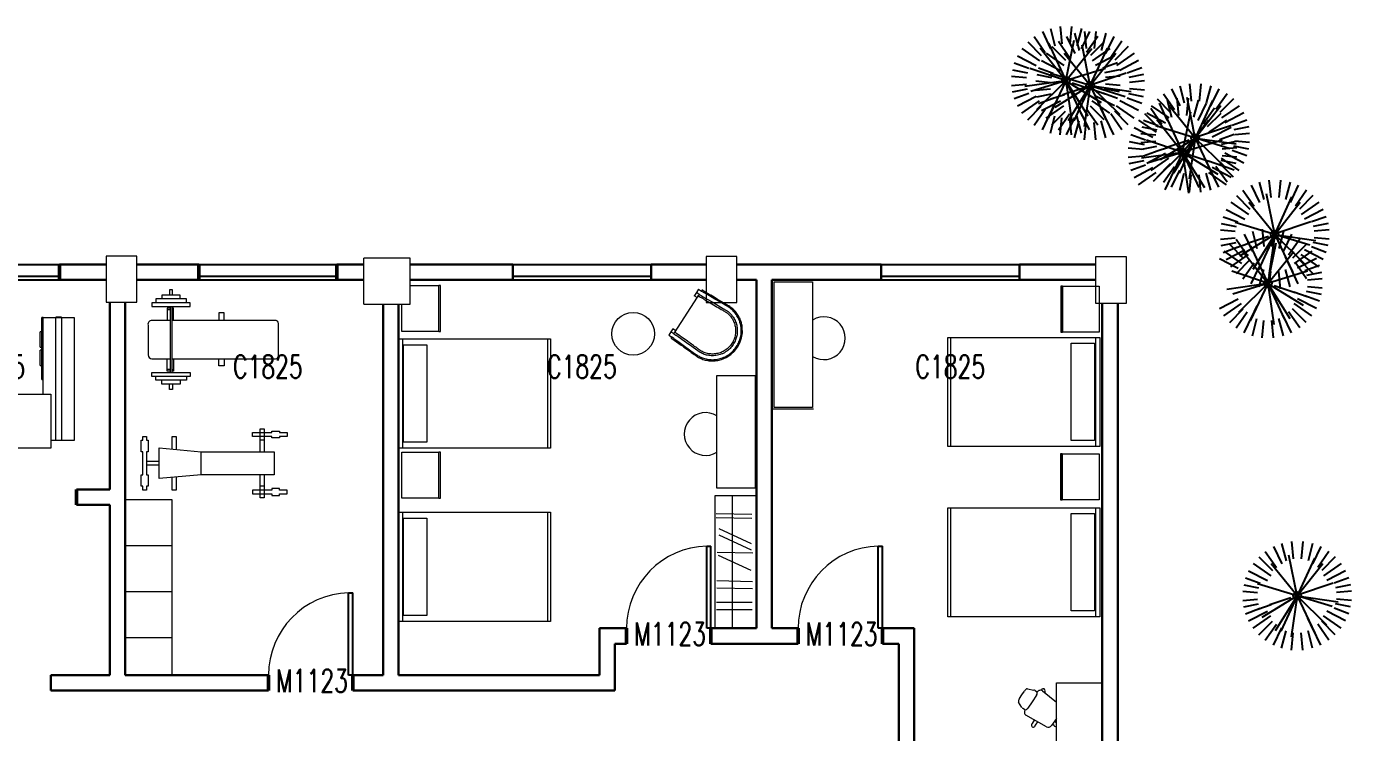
# Model space of a CAD drawing. Header units: inches. Extents: x 675 to 51927, y 19035 to 68555.
# Drawn here: x 34664 to 51927, y 59353 to 68555 of the extents above; entities that cross this region are included whole.
import ezdxf

# ---------------------------------------------------------------- set-up
doc = ezdxf.new("R2010")
doc.units = ezdxf.units.IN
doc.header["$LTSCALE"] = 0.5
doc.header["$MEASUREMENT"] = 0
for name, color, linetype in [('00 plants', 87, 'Continuous'), ('DOOR Single', 242, 'Continuous'), ('Window Exterior', 2, 'Continuous'), ('WINDOW_TEXT', 7, 'Continuous')]:
    doc.layers.add(name, color=color, linetype=linetype)
for name, color, linetype, lineweight in [('00I-FURN', 30, 'Continuous', 9), ('Column', 192, 'Continuous', 13), ('Wall', 113, 'Continuous', 50)]:
    doc.layers.add(name, color=color, linetype=linetype, lineweight=lineweight)
doc.styles.add('_TCH_WINDOW', font='SIMPLEX', dxfattribs={"height": 3.5, "bigfont": 'GBCBIG'})

# ---------------------------------------------------------------- blocks, each defined once
blk = doc.blocks.new('gym_dwg_sport-4-807843-Level 1')
at = {"lineweight": 9}
for p, q in [((-425, 1669), (-425, 1832)), ((-375, 1669), (-375, 1832)), ((-550, 1119), (-250, 1119)), ((-700, 300), (-700, 350)), ((-100, 300), (-100, 350))]:
    blk.add_line(p, q, dxfattribs=at)
at = {"lineweight": 9, "flags": 128}
for points in [[(-100, 1832), (-100, 1812), (-250, 1812), (-250, 1832), (-550, 1832), (-550, 1812), (-700, 1812), (-700, 1832), (-750, 1832), (-750, 1882), (-700, 1882), (-700, 1902), (-550, 1902), (-550, 1882), (-250, 1882), (-250, 1902), (-100, 1902), (-100, 1882), (-50, 1882), (-50, 1832)], [(-200, 1669), (-250, 1119), (-250, 169), (-550, 169), (-550, 1119), (-600, 1669)], [(-800, 200), (-820, 200), (-820, 100), (-800, 100), (-800, 0), (-750, 0), (-750, 100), (-730, 100), (-730, 200), (-750, 200), (-750, 450), (-800, 450)], [(0, 200), (20, 200), (20, 100), (0, 100), (0, 0), (-50, 0), (-50, 100), (-70, 100), (-70, 200), (-50, 200), (-50, 450), (0, 450)]]:
    blk.add_lwpolyline(points, close=True, dxfattribs=at)
for points in [[(-578, 1448), (-750, 1448), (-750, 1498), (-583, 1498)], [(-217, 1498), (-50, 1498), (-50, 1448), (-222, 1448)], [(-550, 300), (-850, 300), (-850, 350), (-550, 350)], [(-250, 350), (50, 350), (50, 300), (-250, 300)]]:
    blk.add_lwpolyline(points, dxfattribs=at)
blk = doc.blocks.new('$DorLib2D$00000001')
for p, q in [((0.45, 0.975), (0.5, 0.975)), ((0.45, 0), (0.45, 0.975)), ((0.5, 0), (0.5, 0.975)), ((0.5, 0), (0.45, 0))]:
    blk.add_line(p, q)
at = {"lineweight": 13}
blk.add_arc((0.475, 0), 0.975, 91.4693, 180, dxfattribs=at)
blk = doc.blocks.new('$WINLIB2D$00000004')
at = {"color": 0}
for points in [[(-0.5, 0.5), (-0.5, -0.5)], [(-0.5, 0.5), (0.5, 0.5)], [(0.5, -0.5), (0.5, 0.5)], [(-0.5, 0.2406), (0.5, 0.2406)], [(-0.5, -0.5), (0.5, -0.5)]]:
    blk.add_lwpolyline(points, dxfattribs=at)

msp = doc.modelspace()

# ---------------------------------------------------------------- linework, layer by layer
at = {"layer": '00 plants'}
for p, q in [((48132, 68555), (48155, 68330)), ((48281, 68555), (48258, 68330)), ((47792, 68426), (47938, 68217)), ((47900, 68489), (48007, 68265)), ((48004, 68530), (48064, 68305)), ((48207, 67848), (48312, 68376)), ((48215, 68425), (48323, 68201)), ((48320, 68466), (48380, 68241)), ((48409, 68530), (48349, 68305)), ((48514, 68489), (48406, 68265)), ((48447, 68491), (48471, 68266)), ((48621, 68426), (48475, 68217)), ((48597, 68491), (48574, 68266)), ((48725, 68466), (48664, 68241)), ((48829, 68425), (48722, 68201)), ((47634, 68270), (47863, 68109)), ((47710, 68357), (47885, 68179)), ((48207, 67848), (47873, 68271)), ((47950, 68206), (48179, 68045)), ((47981, 68337), (48418, 67388)), ((48025, 68293), (48200, 68115)), ((48108, 68362), (48254, 68153)), ((48522, 67784), (48183, 68202)), ((48207, 67848), (48546, 68266)), ((48522, 67784), (48417, 68312)), ((48522, 67784), (48747, 68273)), ((48522, 67784), (48855, 68207)), ((48703, 68357), (48529, 68179)), ((48779, 68270), (48550, 68109)), ((48937, 68362), (48791, 68153)), ((49019, 68293), (48844, 68115)), ((49095, 68206), (48866, 68045)), ((47534, 68080), (47725, 68011)), ((47575, 68174), (47819, 68046)), ((47890, 68110), (48134, 67982)), ((48838, 68174), (48594, 68046)), ((48879, 68080), (48688, 68011)), ((49154, 68110), (48910, 67982)), ((47498, 67909), (47691, 67891)), ((47510, 67992), (47704, 67952)), ((48207, 67848), (47673, 67771)), ((47736, 68011), (48214, 67851)), ((48722, 68006), (47750, 67707)), ((48207, 67848), (47822, 67470)), ((47826, 67928), (48020, 67889)), ((47850, 68016), (48041, 67947)), ((48207, 67848), (47976, 67361)), ((48522, 67784), (48007, 67942)), ((48207, 67848), (48283, 67314)), ((48207, 67848), (48491, 67390)), ((48207, 67848), (48665, 67564)), ((48993, 67947), (48515, 67787)), ((48903, 67992), (48709, 67952)), ((48915, 67909), (48722, 67891)), ((49194, 68016), (49003, 67947)), ((49219, 67928), (49025, 67889)), ((47498, 67787), (47691, 67805)), ((47510, 67703), (47704, 67743)), ((47534, 67615), (47725, 67685)), ((47814, 67845), (48007, 67827)), ((47814, 67723), (48007, 67741)), ((47826, 67639), (48020, 67679)), ((48522, 67784), (48064, 67500)), ((48443, 67757), (48167, 67665)), ((48522, 67784), (48238, 67326)), ((48286, 67821), (48562, 67729)), ((48522, 67784), (48311, 67324)), ((48522, 67784), (48445, 67250)), ((48522, 67784), (49056, 67707)), ((48522, 67784), (48979, 67643)), ((48522, 67784), (48907, 67406)), ((48522, 67784), (48753, 67297)), ((48717, 67675), (48543, 67734)), ((48879, 67615), (48688, 67685)), ((48903, 67703), (48709, 67743)), ((48915, 67787), (48722, 67805)), ((49219, 67639), (49025, 67679)), ((49231, 67845), (49037, 67827)), ((49231, 67723), (49037, 67741)), ((49477, 67679), (49623, 67471)), ((49584, 67743), (49692, 67519)), ((49689, 67783), (49749, 67559)), ((49816, 67809), (49840, 67583)), ((49966, 67809), (49943, 67583)), ((50094, 67783), (50033, 67559)), ((50198, 67743), (50091, 67519)), ((50306, 67679), (50160, 67471)), ((47575, 67521), (47819, 67649)), ((47634, 67426), (47863, 67586)), ((47710, 67339), (47885, 67516)), ((47850, 67551), (48041, 67621)), ((47890, 67458), (48134, 67585)), ((47950, 67362), (48179, 67522)), ((47992, 67399), (48067, 67556)), ((48012, 67611), (48186, 67670)), ((48703, 67339), (48529, 67516)), ((48779, 67426), (48550, 67586)), ((48838, 67521), (48594, 67649)), ((49095, 67362), (48866, 67522)), ((49154, 67458), (48910, 67585)), ((49194, 67551), (49003, 67621)), ((49319, 67523), (49548, 67363)), ((49394, 67610), (49569, 67433)), ((49420, 67556), (49527, 67331)), ((49524, 67596), (49584, 67372)), ((49891, 67101), (49552, 67520)), ((49652, 67621), (49675, 67396)), ((50116, 67591), (49680, 66642)), ((49801, 67621), (49778, 67396)), ((49891, 67101), (49786, 67630)), ((49929, 67596), (49869, 67372)), ((49891, 67101), (50224, 67525)), ((50034, 67556), (49926, 67331)), ((50388, 67610), (50213, 67433)), ((50464, 67523), (50235, 67363)), ((47792, 67270), (47938, 67479)), ((47900, 67206), (48007, 67430)), ((48004, 67166), (48064, 67390)), ((48025, 67275), (48200, 67452)), ((48108, 67206), (48254, 67415)), ((48132, 67141), (48155, 67366)), ((48215, 67142), (48323, 67367)), ((48281, 67141), (48258, 67366)), ((48409, 67166), (48349, 67390)), ((48514, 67206), (48406, 67430)), ((48621, 67270), (48475, 67479)), ((48737, 67335), (48662, 67492)), ((48829, 67142), (48722, 67367)), ((48937, 67206), (48791, 67415)), ((49019, 67275), (48844, 67452)), ((49154, 67336), (49383, 67176)), ((49219, 67334), (49410, 67265)), ((49230, 67423), (49405, 67246)), ((49259, 67428), (49503, 67300)), ((49312, 67492), (49458, 67283)), ((49727, 66914), (49393, 67338)), ((49501, 67404), (49938, 66455)), ((49727, 66914), (49832, 67443)), ((49727, 66914), (50066, 67332)), ((50141, 67492), (49995, 67283)), ((50223, 67423), (50049, 67246)), ((50299, 67336), (50070, 67176)), ((50523, 67428), (50279, 67300)), ((50563, 67334), (50372, 67265)), ((48320, 67102), (48380, 67326)), ((48447, 67077), (48471, 67302)), ((48597, 67077), (48574, 67302)), ((48725, 67102), (48664, 67326)), ((49095, 67240), (49339, 67112)), ((49183, 67162), (49376, 67144)), ((49195, 67246), (49389, 67206)), ((50348, 66961), (49376, 67260)), ((50362, 67264), (49884, 67104)), ((50358, 67240), (50114, 67112)), ((50588, 67246), (50394, 67206)), ((50600, 67162), (50406, 67144)), ((49030, 67058), (49224, 67019)), ((49054, 67147), (49245, 67077)), ((49183, 67041), (49376, 67059)), ((49195, 66957), (49389, 66997)), ((49256, 67077), (49734, 66917)), ((50242, 67073), (49270, 66774)), ((49381, 66928), (49555, 66987)), ((49891, 67101), (49433, 66818)), ((49812, 67075), (49536, 66982)), ((49891, 67101), (49607, 66644)), ((49891, 67101), (49814, 66568)), ((49891, 67101), (50425, 67025)), ((49891, 67101), (50276, 66724)), ((49891, 67101), (50122, 66614)), ((50399, 67147), (50208, 67077)), ((50423, 67058), (50229, 67019)), ((50588, 66957), (50394, 66997)), ((50600, 67041), (50406, 67059)), ((49018, 66975), (49211, 66957)), ((49018, 66853), (49211, 66871)), ((49727, 66914), (49193, 66837)), ((49219, 66869), (49410, 66938)), ((49259, 66775), (49503, 66903)), ((49319, 66680), (49548, 66840)), ((49727, 66914), (49342, 66536)), ((49727, 66914), (49496, 66427)), ((49727, 66914), (49803, 66381)), ((49727, 66914), (50011, 66456)), ((49727, 66914), (50185, 66631)), ((49806, 66887), (50082, 66795)), ((50464, 66680), (50235, 66840)), ((50435, 66975), (50242, 66957)), ((50435, 66853), (50242, 66871)), ((50523, 66775), (50279, 66903)), ((50563, 66869), (50372, 66938)), ((49030, 66770), (49224, 66809)), ((49054, 66681), (49245, 66751)), ((49095, 66588), (49339, 66716)), ((49154, 66492), (49383, 66653)), ((49394, 66593), (49569, 66770)), ((49477, 66524), (49623, 66732)), ((49584, 66460), (49692, 66684)), ((49689, 66420), (49749, 66644)), ((50106, 66652), (50031, 66809)), ((50094, 66420), (50033, 66644)), ((50237, 66741), (50063, 66800)), ((50299, 66492), (50070, 66653)), ((50198, 66460), (50091, 66684)), ((50358, 66588), (50114, 66716)), ((50306, 66524), (50160, 66732)), ((50399, 66681), (50208, 66751)), ((50388, 66593), (50213, 66770)), ((50423, 66770), (50229, 66809)), ((49816, 66394), (49840, 66620)), ((49966, 66394), (49943, 66620)), ((50620, 66485), (50728, 66261)), ((50725, 66526), (50785, 66301)), ((50852, 66551), (50876, 66326)), ((51002, 66551), (50979, 66326)), ((51130, 66526), (51069, 66301)), ((51234, 66485), (51127, 66261)), ((50430, 66353), (50605, 66175)), ((50513, 66422), (50659, 66213)), ((50927, 65844), (50822, 66372)), ((50927, 65844), (51152, 66333)), ((51342, 66422), (51196, 66213)), ((51424, 66353), (51249, 66175)), ((50295, 66170), (50539, 66042)), ((50355, 66266), (50584, 66105)), ((50927, 65844), (50588, 66262)), ((50927, 65844), (51260, 66267)), ((51500, 66266), (51271, 66105)), ((51559, 66170), (51315, 66042)), ((50231, 65988), (50425, 65949)), ((50255, 66076), (50446, 66007)), ((51384, 65703), (50412, 66002)), ((51398, 66007), (50920, 65847)), ((51599, 66076), (51408, 66007)), ((51624, 65988), (51430, 65949)), ((50219, 65905), (50412, 65887)), ((50219, 65783), (50412, 65801)), ((50424, 65784), (50570, 65575)), ((50927, 65844), (50469, 65560)), ((50531, 65847), (50639, 65623)), ((50848, 65817), (50572, 65725)), ((50636, 65888), (50696, 65663)), ((50927, 65844), (50643, 65386)), ((50927, 65844), (50716, 65384)), ((50763, 65913), (50787, 65688)), ((50927, 65844), (50850, 65310)), ((50913, 65913), (50890, 65688)), ((50927, 65844), (51461, 65767)), ((50927, 65844), (51312, 65466)), ((50927, 65844), (51158, 65357)), ((51041, 65888), (50980, 65663)), ((51145, 65847), (51038, 65623)), ((51253, 65784), (51107, 65575)), ((51636, 65905), (51442, 65887)), ((51636, 65783), (51442, 65801)), ((50231, 65699), (50425, 65739)), ((50255, 65611), (50446, 65681)), ((50266, 65628), (50495, 65467)), ((50295, 65518), (50539, 65645)), ((50341, 65715), (50516, 65537)), ((50417, 65671), (50591, 65730)), ((50838, 65206), (50505, 65629)), ((50613, 65696), (51049, 64746)), ((50838, 65206), (50944, 65734)), ((50838, 65206), (51178, 65624)), ((51335, 65715), (51160, 65537)), ((51411, 65628), (51182, 65467)), ((51559, 65518), (51315, 65645)), ((51599, 65611), (51408, 65681)), ((51624, 65699), (51430, 65739)), ((50206, 65532), (50450, 65404)), ((50355, 65422), (50584, 65582)), ((50430, 65335), (50605, 65512)), ((50513, 65266), (50659, 65475)), ((51142, 65395), (51067, 65552)), ((51342, 65266), (51196, 65475)), ((51470, 65532), (51226, 65404)), ((51424, 65335), (51249, 65512)), ((51500, 65422), (51271, 65582)), ((51510, 65439), (51319, 65369)), ((50368, 65369), (50846, 65209)), ((51353, 65364), (50382, 65065)), ((50620, 65202), (50728, 65427)), ((50725, 65162), (50785, 65386)), ((50852, 65137), (50876, 65362)), ((51002, 65137), (50979, 65362)), ((51130, 65162), (51069, 65386)), ((51234, 65202), (51127, 65427)), ((51535, 65350), (51341, 65311)), ((51547, 65267), (51353, 65249)), ((50838, 65206), (50305, 65129)), ((50838, 65206), (50454, 64828)), ((50838, 65206), (50608, 64719)), ((50838, 65206), (50915, 64672)), ((50838, 65206), (51123, 64748)), ((50838, 65206), (51297, 64922)), ((50918, 65179), (51194, 65087)), ((51349, 65033), (51175, 65092)), ((51535, 65061), (51341, 65101)), ((51547, 65145), (51353, 65163)), ((50206, 64880), (50450, 65007)), ((50266, 64784), (50495, 64944)), ((50623, 64757), (50699, 64914)), ((51411, 64784), (51182, 64944)), ((51470, 64880), (51226, 65007)), ((51510, 64973), (51319, 65043)), ((50341, 64697), (50516, 64874)), ((50424, 64628), (50570, 64837)), ((50531, 64564), (50639, 64789)), ((50636, 64524), (50696, 64748)), ((51041, 64524), (50980, 64748)), ((51145, 64564), (51038, 64789)), ((51253, 64628), (51107, 64837)), ((51335, 64697), (51160, 64874)), ((50763, 64499), (50787, 64724)), ((50913, 64499), (50890, 64724)), ((51017, 61817), (51077, 61592)), ((51144, 61842), (51168, 61617)), ((51294, 61842), (51270, 61617)), ((51421, 61817), (51361, 61592)), ((50722, 61644), (50897, 61466)), ((50804, 61713), (50950, 61504)), ((50912, 61776), (51019, 61552)), ((51219, 61135), (51113, 61663)), ((51526, 61776), (51418, 61552)), ((51634, 61713), (51487, 61504)), ((51716, 61644), (51541, 61466)), ((50587, 61461), (50831, 61333)), ((50646, 61557), (50875, 61396)), ((51219, 61135), (50879, 61553)), ((51444, 61624), (51008, 60675)), ((51219, 61135), (51552, 61558)), ((51792, 61557), (51563, 61396)), ((51851, 61461), (51607, 61333)), ((50547, 61367), (50738, 61298)), ((51675, 60994), (50704, 61293)), ((51689, 61298), (51211, 61138)), ((51891, 61367), (51700, 61298)), ((50510, 61196), (50704, 61178)), ((50523, 61279), (50717, 61240)), ((51219, 61135), (50761, 60851)), ((51219, 61135), (50934, 60677)), ((51219, 61135), (51142, 60601)), ((51219, 61135), (51752, 61058)), ((51219, 61135), (51603, 60757)), ((51219, 61135), (51450, 60648)), ((51915, 61279), (51721, 61240)), ((51927, 61196), (51734, 61178)), ((50510, 61074), (50704, 61092)), ((50523, 60990), (50717, 61030)), ((50547, 60902), (50738, 60972)), ((50709, 60962), (50882, 61021)), ((51139, 61108), (50863, 61016)), ((51891, 60902), (51700, 60972)), ((51915, 60990), (51721, 61030)), ((51927, 61074), (51734, 61092)), ((50587, 60808), (50831, 60936)), ((50646, 60713), (50875, 60873)), ((50722, 60626), (50897, 60803)), ((51434, 60686), (51359, 60843)), ((51716, 60626), (51541, 60803)), ((51792, 60713), (51563, 60873)), ((51851, 60808), (51607, 60936)), ((50804, 60557), (50950, 60766)), ((50912, 60493), (51019, 60717)), ((51017, 60453), (51077, 60677)), ((51144, 60428), (51168, 60653)), ((51294, 60428), (51270, 60653)), ((51421, 60453), (51361, 60677)), ((51526, 60493), (51418, 60717)), ((51634, 60557), (51487, 60766))]:
    msp.add_line(p, q, dxfattribs=at)
for centre in [(48207, 67848), (48522, 67784), (49891, 67101), (49727, 66914), (50927, 65844), (50838, 65206), (51219, 61135)]:
    msp.add_circle(centre, 50.8, dxfattribs=at)
at = {"layer": '00I-FURN'}
for p, q in [((39661, 65180), (40034, 65180)), ((40034, 65180), (40034, 64580)), ((40057, 65180), (40035, 65180)), ((40035, 64580), (40035, 65180)), ((40057, 64580), (40057, 65180)), ((43392, 65088), (43366, 65047)), ((43420, 65131), (43392, 65088)), ((43429, 65064), (43392, 65088)), ((43420, 65131), (43457, 65107)), ((43462, 65115), (43456, 65104)), ((43462, 65115), (43457, 65107)), ((43457, 65107), (43487, 65089)), ((43495, 65102), (43471, 65117)), ((44406, 63591), (44406, 65227)), ((44406, 65227), (44906, 65227)), ((44906, 65227), (44906, 63591)), ((48160, 65171), (48139, 65171)), ((48139, 65171), (48139, 64571)), ((48160, 65171), (48160, 64571)), ((48161, 65171), (48641, 65171)), ((48161, 64571), (48161, 65171)), ((48641, 65171), (48641, 64571)), ((39554, 64580), (39554, 64934)), ((43105, 64564), (43405, 65026)), ((43366, 65047), (43365, 65046)), ((43402, 65022), (43365, 65046)), ((43405, 65026), (43421, 65051)), ((43405, 65026), (43421, 65051)), ((43429, 65063), (43421, 65051)), ((43423, 65042), (43447, 65027)), ((43429, 65064), (43429, 65064)), ((43459, 65046), (43429, 65064)), ((34883, 64761), (34864, 64761)), ((34864, 63953), (34864, 64761)), ((34883, 63761), (34883, 64761)), ((34883, 64761), (35283, 64761)), ((35043, 64761), (35043, 63161)), ((35048, 64761), (35048, 64765)), ((35119, 64765), (35048, 64765)), ((35119, 64765), (35119, 64761)), ((35123, 63161), (35123, 64761)), ((35283, 64761), (35283, 63161)), ((34864, 64577), (34841, 64577)), ((34841, 64377), (34841, 64577)), ((34844, 64377), (34844, 64577)), ((40034, 64580), (39554, 64580)), ((40035, 64580), (40057, 64580)), ((43059, 64576), (43031, 64533)), ((43086, 64616), (43059, 64576)), ((43096, 64551), (43059, 64576)), ((43086, 64617), (43124, 64593)), ((43086, 64617), (43086, 64616)), ((43105, 64564), (43121, 64589)), ((43137, 64550), (43114, 64566)), ((48139, 64571), (48160, 64571)), ((48641, 64571), (48161, 64571)), ((39509, 64483), (41490, 64483)), ((39561, 64483), (39561, 63060)), ((39578, 63136), (39578, 64406)), ((39578, 64406), (39882, 64406)), ((39882, 64406), (39882, 63136)), ((41452, 64483), (41452, 63060)), ((41490, 64483), (41490, 63060)), ((43031, 64533), (43069, 64509)), ((43070, 64511), (43063, 64500)), ((43069, 64509), (43063, 64500)), ((43065, 64492), (43089, 64475)), ((43097, 64488), (43069, 64509)), ((43096, 64551), (43096, 64551)), ((43096, 64551), (43125, 64531)), ((43105, 64564), (43097, 64552)), ((46667, 64503), (48648, 64503)), ((46667, 63080), (46667, 64503)), ((46705, 63080), (46705, 64503)), ((48275, 64427), (48580, 64427)), ((48275, 63157), (48275, 64427)), ((48580, 64427), (48580, 63157)), ((48596, 63080), (48596, 64503)), ((48648, 64503), (48648, 63080)), ((34841, 64377), (34864, 64377)), ((34864, 64337), (34841, 64337)), ((34841, 64137), (34841, 64337)), ((34844, 64137), (34844, 64337)), ((34883, 64357), (34864, 64357)), ((34841, 64137), (34864, 64137)), ((34864, 63953), (34883, 63953)), ((43658, 62538), (43658, 64005)), ((43658, 64005), (44158, 64005)), ((44158, 64005), (44158, 62538)), ((33383, 63761), (34983, 63761)), ((34983, 63761), (34983, 63061)), ((44382, 63571), (44917, 63571)), ((44906, 63591), (44406, 63591)), ((34983, 63061), (33383, 63061)), ((35043, 63161), (34983, 63161)), ((35123, 63161), (35043, 63161)), ((35283, 63161), (35123, 63161)), ((41490, 63060), (39509, 63060)), ((39882, 63136), (39578, 63136)), ((48648, 63080), (46667, 63080)), ((48580, 63157), (48275, 63157)), ((39554, 62407), (39554, 63007)), ((39554, 63007), (40034, 63007)), ((40034, 63007), (40034, 62407)), ((40057, 63007), (40035, 63007)), ((40035, 62407), (40035, 63007)), ((40057, 62407), (40057, 63007)), ((48158, 62986), (48137, 62986)), ((48137, 62986), (48137, 62386)), ((48158, 62986), (48158, 62386)), ((48159, 62986), (48639, 62986)), ((48159, 62386), (48159, 62986)), ((48639, 62986), (48639, 62386)), ((44158, 62538), (43658, 62538)), ((35952, 60101), (35952, 62391)), ((35952, 62391), (36557, 62391)), ((36557, 62391), (36557, 60101)), ((40034, 62407), (39554, 62407)), ((40035, 62407), (40057, 62407)), ((43637, 60711), (43637, 62442)), ((43637, 62442), (44172, 62442)), ((43864, 60711), (43864, 62442)), ((48137, 62386), (48158, 62386)), ((48639, 62386), (48159, 62386)), ((39509, 62224), (41490, 62224)), ((39561, 62224), (39561, 60801)), ((41452, 62224), (41452, 60801)), ((41490, 62224), (41490, 60801)), ((44114, 62142), (43650, 62151)), ((44115, 62193), (43651, 62202)), ((46667, 62283), (48648, 62283)), ((46667, 60860), (46667, 62283)), ((46705, 60860), (46705, 62283)), ((48275, 62207), (48580, 62207)), ((48275, 60937), (48275, 62207)), ((48580, 62207), (48580, 60937)), ((48596, 60860), (48596, 62283)), ((48648, 62283), (48648, 60860)), ((39578, 60877), (39578, 62147)), ((39578, 62147), (39882, 62147)), ((39882, 62147), (39882, 60877)), ((44109, 61814), (43688, 62009)), ((44109, 61731), (43688, 61927)), ((35952, 61791), (36557, 61791)), ((44128, 61690), (43664, 61699)), ((44104, 61466), (43682, 61661)), ((44123, 61319), (43659, 61328)), ((35952, 61191), (36557, 61191)), ((44121, 61224), (43657, 61233)), ((44119, 61049), (43655, 61049)), ((43655, 60955), (44119, 60955)), ((41490, 60801), (39509, 60801)), ((39882, 60877), (39578, 60877)), ((48648, 60860), (46667, 60860)), ((48580, 60937), (48275, 60937)), ((35952, 60591), (36557, 60591)), ((47707, 59923), (47789, 59907)), ((47634, 59679), (47589, 59749)), ((47602, 59798), (47634, 59845)), ((47634, 59845), (47666, 59892)), ((47767, 59755), (47710, 59672)), ((47823, 59839), (47767, 59755)), ((47805, 59900), (47824, 59887)), ((47903, 59896), (48082, 59750)), ((47931, 59883), (47932, 59872)), ((47665, 59654), (47647, 59666)), ((47953, 59428), (47686, 59577)), ((47773, 59472), (47799, 59514)), ((47837, 59493), (47806, 59450)), ((48082, 59536), (48019, 59443)), ((48045, 59458), (48036, 59468)), ((48060, 59504), (48076, 59482))]:
    msp.add_line(p, q, dxfattribs=at)
at = {"layer": '00I-FURN', "color": 33}
for p, q in [((36498, 64884), (36498, 64724)), ((36558, 64904), (36558, 64044)), ((36558, 64864), (36578, 64864)), ((36248, 64664), (36248, 64274)), ((36538, 64724), (36298, 64724)), ((37898, 64724), (36558, 64724)), ((36298, 64224), (36538, 64224)), ((36558, 64224), (37908, 64224)), ((36558, 64084), (36578, 64084))]:
    msp.add_line(p, q, dxfattribs=at)
at = {"layer": '00I-FURN', "lineweight": 20}
for p, q in [((48082, 60001), (48672, 60001)), ((48082, 58816), (48082, 60001)), ((48672, 60001), (48672, 59051))]:
    msp.add_line(p, q, dxfattribs=at)
at = {"layer": '00I-FURN', "color": 33, "flags": 128}
for points in [[(36568, 65054), (36568, 65124), (36528, 65124), (36528, 65054)], [(36748, 64954), (36748, 65004), (36348, 65004), (36348, 64954)], [(36668, 65004), (36668, 65054), (36428, 65054), (36428, 65004)], [(36538, 64884), (36498, 64884)], [(36538, 64864), (36498, 64864)], [(36538, 64044), (36538, 64904)], [(36578, 64724), (36578, 64884), (36558, 64884)], [(37238, 64724), (37238, 64824), (37168, 64824), (37168, 64724)], [(37948, 64274), (37948, 64684)], [(36538, 64064), (36498, 64064), (36498, 64224)], [(36578, 64224), (36578, 64064), (36558, 64064)], [(37238, 64224), (37238, 64134), (37168, 64134), (37168, 64224)], [(36538, 64084), (36498, 64084)], [(36748, 63994), (36748, 63944), (36348, 63944), (36348, 63994)], [(36668, 63944), (36668, 63894), (36428, 63894), (36428, 63944)], [(36568, 63894), (36568, 63824), (36528, 63824), (36528, 63894)]]:
    msp.add_lwpolyline(points, dxfattribs=at)
at = {"layer": '00I-FURN', "flags": 128}
for points in [[(43774, 64920), (43705, 64960), (43633, 65002), (43561, 65045), (43487, 65089)], [(43459, 65046), (43533, 65003), (43606, 64960), (43677, 64918), (43746, 64877)], [(43793, 64908), (43783, 64914), (43774, 64920)], [(43746, 64877), (43757, 64871), (43768, 64864)], [(43097, 64488), (43167, 64439), (43236, 64390), (43303, 64342), (43368, 64295)], [(43396, 64338), (43331, 64384), (43263, 64432), (43125, 64531)], [(43368, 64295), (43377, 64289), (43387, 64282)], [(43417, 64323), (43406, 64331), (43396, 64338)]]:
    msp.add_lwpolyline(points, dxfattribs=at)
at = {"layer": '00I-FURN', "color": 33, "flags": 128}
for points in [[(36298, 64904), (36798, 64904), (36798, 64954), (36298, 64954)], [(36298, 64044), (36798, 64044), (36798, 63994), (36298, 63994)]]:
    msp.add_lwpolyline(points, close=True, dxfattribs=at)
at = {"layer": '00I-FURN'}
msp.add_circle((42568, 64550), 279, dxfattribs=at)
for centre, radius, start, end in [((43410, 65023), 6.35, 59.6821, 147), ((45053, 64492), 279, 238.1757, 121.8243), ((43126, 64585), 6.35, 147, 234.3179), ((43598, 64590), 394, 287.732, 6.268), ((43512, 63243), 279, 58.1757, 301.8244), ((47748, 59837), 99, 122.642, 145.8394), ((47704, 59906), 17.2, 79.0368, 122.642), ((47781, 59865), 42.1, 54.6552, 79.0368), ((47911, 59898), 25, 324.0714, 168.3299), ((47604, 59758), 17.2, 169.0368, 212.642), ((47684, 59743), 99, 145.8394, 169.0368), ((47774, 59872), 59.6, 325.8394, 354.4369), ((47811, 59869), 22.6, 354.4369, 55.8394), ((47875, 59854), 50, 55.8394, 151.0302), ((47670, 59701), 42.1, 212.642, 237.0236), ((47678, 59672), 22.6, 235.8394, 297.2418), ((47715, 59618), 50, 140.6486, 235.8394), ((47661, 59705), 59.6, 297.2418, 325.8394), ((47781, 59448), 25, 108.0714, 3.6073), ((47978, 59472), 50, 240.8394, 325.8394), ((48070, 59458), 25, 180.0714, 299.5126), ((48070, 59458), 25, 61.4109, 75.6073)]:
    msp.add_arc(centre, radius, start, end, dxfattribs=at)
at = {"layer": '00I-FURN', "color": 33}
for centre, radius, start, end in [((36298, 64673), 51.3, 90.682, 189.7069), ((37907, 64684), 41, 0, 102.6801), ((36298, 64274), 50, 180, 270), ((37908, 64265), 41, 270, 12.6804)]:
    msp.add_arc(centre, radius, start, end, dxfattribs=at)
at = {"layer": '00I-FURN'}
for points in [[(43471, 65117), (43470, 65117), (43468, 65118), (43465, 65117), (43463, 65116), (43462, 65115)], [(43421, 65051), (43420, 65050), (43420, 65048), (43420, 65044), (43422, 65043), (43423, 65042)], [(43803, 64920), (43800, 64922), (43794, 64926), (43787, 64930), (43784, 64931)], [(43736, 64857), (43739, 64855), (43746, 64851), (43753, 64847), (43757, 64845)], [(43114, 64566), (43113, 64567), (43111, 64567), (43107, 64567), (43105, 64565), (43105, 64564)], [(43063, 64500), (43063, 64499), (43062, 64497), (43063, 64494), (43064, 64492), (43065, 64492)], [(43362, 64281), (43365, 64279), (43371, 64274), (43377, 64270), (43379, 64268)], [(43430, 64341), (43426, 64344), (43420, 64348), (43413, 64353), (43410, 64355)]]:
    msp.add_open_spline(points, degree=3, dxfattribs=at)
for points, knots in [([(43784, 64931), (43745, 64954), (43677, 64993), (43580, 65051), (43523, 65085), (43495, 65102)], [-1, -1, -1, -1, -0.571429, -0.285714, 0, 0, 0, 0]), ([(43447, 65027), (43489, 65001), (43559, 64959), (43656, 64903), (43710, 64872), (43736, 64857)], [-1, -1, -1, -1, -0.571429, -0.285714, 0, 0, 0, 0]), ([(43990, 64633), (43988, 64649), (43982, 64682), (43966, 64734), (43939, 64789), (43901, 64842), (43863, 64879), (43830, 64904), (43812, 64915), (43803, 64920)], [-1, -1, -1, -1, -0.863636, -0.727273, -0.545455, -0.363636, -0.181818, -0.090909, 0, 0, 0, 0]), ([(43757, 64845), (43765, 64840), (43781, 64830), (43812, 64806), (43845, 64769), (43877, 64717), (43897, 64659), (43905, 64598), (43901, 64537), (43887, 64487), (43870, 64450), (43860, 64432), (43854, 64424)], [-1, -1, -1, -1, -0.9375, -0.875, -0.75, -0.625, -0.5, -0.375, -0.25, -0.125, -0.0625, 0, 0, 0, 0]), ([(43768, 64864), (43778, 64858), (43799, 64845), (43827, 64821), (43853, 64793), (43880, 64756), (43905, 64708), (43922, 64647), (43926, 64595), (43924, 64554), (43921, 64533), (43919, 64523)], [-1, -1, -1, -1, -0.903846, -0.807692, -0.711538, -0.615385, -0.461538, -0.307692, -0.153846, -0.076923, 0, 0, 0, 0]), ([(43975, 64611), (43975, 64628), (43970, 64661), (43956, 64716), (43930, 64772), (43893, 64827), (43854, 64866), (43820, 64892), (43802, 64903), (43793, 64908)], [-1, -1, -1, -1, -0.863636, -0.727273, -0.545455, -0.363636, -0.181818, -0.090909, 0, 0, 0, 0]), ([(43915, 64384), (43928, 64403), (43949, 64443), (43969, 64507), (43977, 64564), (43976, 64599), (43975, 64611)], [-1, -1, -1, -1, -0.8888889, -0.7777778, -0.6666667, -0.6079114, -0.6079114, -0.6079114, -0.6079114]), ([(43089, 64475), (43129, 64447), (43197, 64400), (43288, 64335), (43338, 64299), (43362, 64281)], [-1, -1, -1, -1, -0.571429, -0.285714, 0, 0, 0, 0]), ([(43410, 64355), (43374, 64382), (43311, 64428), (43218, 64494), (43164, 64531), (43137, 64550)], [-1, -1, -1, -1, -0.571429, -0.285714, 0, 0, 0, 0]), ([(43854, 64424), (43848, 64415), (43836, 64398), (43809, 64368), (43770, 64335), (43715, 64306), (43656, 64289), (43595, 64284), (43535, 64291), (43488, 64307), (43453, 64325), (43437, 64336), (43430, 64341)], [-1, -1, -1, -1, -0.9375, -0.875, -0.75, -0.625, -0.5, -0.375, -0.25, -0.125, -0.0625, 0, 0, 0, 0]), ([(43873, 64412), (43867, 64402), (43854, 64385), (43827, 64354), (43804, 64335), (43789, 64324)], [-1, -1, -1, -1, -0.9375, -0.875, -0.7698009, -0.7698009, -0.7698009, -0.7698009]), ([(43919, 64523), (43915, 64505), (43906, 64477), (43890, 64440), (43879, 64421), (43873, 64412)], [0.7698009, 0.7698009, 0.7698009, 0.7698009, 0.875, 0.9375, 1, 1, 1, 1]), ([(43379, 64268), (43392, 64259), (43418, 64242), (43466, 64219), (43523, 64202), (43588, 64195), (43643, 64198), (43687, 64205), (43708, 64211), (43718, 64215)], [-1, -1, -1, -1, -0.863636, -0.727273, -0.545455, -0.363636, -0.181818, -0.090909, 0, 0, 0, 0]), ([(43387, 64282), (43399, 64273), (43426, 64256), (43475, 64233), (43534, 64217), (43601, 64210), (43657, 64216), (43701, 64226), (43722, 64233), (43732, 64237)], [-1, -1, -1, -1, -0.863636, -0.727273, -0.545455, -0.363636, -0.181818, -0.090909, 0, 0, 0, 0]), ([(43789, 64324), (43779, 64317), (43757, 64303), (43710, 64280), (43652, 64265), (43584, 64262), (43523, 64271), (43476, 64288), (43441, 64307), (43424, 64317), (43417, 64323)], [-1, -1, -1, -1, -0.903846, -0.807692, -0.615385, -0.461538, -0.307692, -0.153846, -0.076923, 0, 0, 0, 0]), ([(43732, 64237), (43744, 64241), (43775, 64255), (43824, 64284), (43875, 64329), (43903, 64365), (43915, 64384)], [0.6079114, 0.6079114, 0.6079114, 0.6079114, 0.6666667, 0.7777778, 0.8888889, 1, 1, 1, 1])]:
    msp.add_open_spline(points, degree=3, knots=knots, dxfattribs=at)
at = {"layer": 'Column'}
for p, q in [((36101, 65561), (35701, 65561)), ((35701, 65561), (35701, 64961)), ((36101, 64961), (36101, 65561)), ((39661, 65534), (39061, 65534)), ((39061, 64934), (39061, 65534)), ((39661, 64934), (39661, 65534)), ((43920, 65556), (43520, 65556)), ((43520, 65556), (43520, 64956)), ((43920, 64956), (43920, 65556)), ((48994, 65551), (48594, 65551)), ((48594, 65551), (48594, 64951)), ((48994, 64951), (48994, 65551)), ((35701, 64961), (36101, 64961)), ((39061, 64934), (39661, 64934)), ((43520, 64956), (43920, 64956)), ((48594, 64951), (48994, 64951))]:
    msp.add_line(p, q, dxfattribs=at)
at = {"layer": 'Wall', "lineweight": 30}
for p, q in [((35094, 65451), (35701, 65451)), ((36101, 65451), (36909, 65451)), ((38709, 65451), (39061, 65451)), ((39661, 65451), (41001, 65451)), ((41001, 65451), (41001, 65251)), ((42801, 65251), (42801, 65451)), ((42801, 65451), (43520, 65451)), ((43920, 65451), (45801, 65451)), ((45801, 65451), (45801, 65251)), ((47601, 65251), (47601, 65451)), ((47601, 65451), (48594, 65451)), ((35701, 65251), (35094, 65251)), ((36909, 65251), (36101, 65251)), ((39061, 65251), (38709, 65251)), ((41001, 65251), (39661, 65251)), ((43520, 65251), (42801, 65251)), ((44176, 65251), (43920, 65251)), ((44176, 60711), (44176, 65251)), ((44376, 65251), (44376, 60711)), ((45801, 65251), (44376, 65251)), ((48594, 65251), (47601, 65251)), ((35751, 64961), (35751, 62521)), ((35951, 64961), (35951, 60101)), ((39309, 60101), (39309, 64934)), ((39509, 64934), (39509, 60101)), ((48681, 59051), (48681, 64951)), ((48881, 64951), (48881, 59051)), ((35751, 62521), (35316, 62521)), ((35751, 62321), (35316, 62321)), ((35751, 62321), (35751, 60101)), ((42482, 60711), (42129, 60711)), ((42129, 60711), (42129, 60101)), ((44176, 60711), (43582, 60711)), ((44717, 60711), (44376, 60711)), ((46231, 60711), (45817, 60711)), ((46231, 58201), (46231, 60711)), ((42482, 60511), (42329, 60511)), ((42329, 60511), (42329, 59901)), ((44717, 60511), (43582, 60511)), ((46031, 60511), (45817, 60511)), ((46031, 58201), (46031, 60511)), ((35751, 60101), (34981, 60101)), ((34981, 59901), (34981, 60101)), ((37816, 60101), (35951, 60101)), ((39309, 60101), (38916, 60101)), ((42129, 60101), (39509, 60101)), ((37816, 59901), (34981, 59901)), ((42329, 59901), (38916, 59901))]:
    msp.add_line(p, q, dxfattribs=at)
at = {"layer": 'Wall'}
for p, q in [((35094, 65251), (35094, 65451)), ((36909, 65251), (36909, 65451)), ((38709, 65251), (38709, 65451)), ((35316, 62521), (35316, 62321)), ((42482, 60711), (42482, 60511)), ((43582, 60711), (43582, 60511)), ((44717, 60711), (44717, 60511)), ((45817, 60711), (45817, 60511)), ((37816, 60101), (37816, 59901)), ((38916, 60101), (38916, 59901))]:
    msp.add_line(p, q, dxfattribs=at)

# ---------------------------------------------------------------- block references
at = {"layer": '00I-FURN', "rotation": 90.00000000000001}
msp.add_blockref('gym_dwg_sport-4-807843-Level 1', (38060, 63262), dxfattribs=at)
at = {"layer": 'DOOR Single'}
ref = msp.add_blockref('$DorLib2D$00000001', (43032, 60711), dxfattribs=dict(at, xscale=-1100, yscale=-1100, zscale=-1100, rotation=180))
ref.add_attrib('A', 'M1123', (42582, 60488), dxfattribs={"layer": 'WINDOW_TEXT', "ltscale": 20, "height": 297.5, "style": '_TCH_WINDOW', "width": 0.705882})
ref = msp.add_blockref('$DorLib2D$00000001', (45267, 60711), dxfattribs=dict(at, xscale=-1100, yscale=-1100, zscale=-1100, rotation=180))
ref.add_attrib('A', 'M1123', (44817, 60488), dxfattribs={"layer": 'WINDOW_TEXT', "ltscale": 20, "height": 297.5, "style": '_TCH_WINDOW', "width": 0.705882})
ref = msp.add_blockref('$DorLib2D$00000001', (38366, 60101), dxfattribs=dict(at, xscale=-1100, yscale=-1100, zscale=-1100, rotation=180))
ref.add_attrib('A', 'M1123', (37916, 59878), dxfattribs={"layer": 'WINDOW_TEXT', "ltscale": 20, "height": 297.5, "style": '_TCH_WINDOW', "width": 0.705882})
at = {"layer": 'Window Exterior'}
ref = msp.add_blockref('$WINLIB2D$00000004', (34194, 65351), dxfattribs=dict(at, xscale=1800, yscale=-200, zscale=-1800))
ref.add_attrib('A', 'C1825', (33739, 63973), dxfattribs={"layer": 'WINDOW_TEXT', "ltscale": 20, "height": 297.5, "style": '_TCH_WINDOW', "width": 0.705882})
ref = msp.add_blockref('$WINLIB2D$00000004', (37809, 65351), dxfattribs=dict(at, xscale=1800, yscale=-200, zscale=-1800))
ref.add_attrib('A', 'C1825', (37354, 63973), dxfattribs={"layer": 'WINDOW_TEXT', "ltscale": 20, "height": 297.5, "style": '_TCH_WINDOW', "width": 0.705882})
ref = msp.add_blockref('$WINLIB2D$00000004', (41901, 65351), dxfattribs=dict(at, xscale=1800, yscale=-200, zscale=-1800))
ref.add_attrib('A', 'C1825', (41446, 63973), dxfattribs={"layer": 'WINDOW_TEXT', "ltscale": 20, "height": 297.5, "style": '_TCH_WINDOW', "width": 0.705882})
ref = msp.add_blockref('$WINLIB2D$00000004', (46701, 65351), dxfattribs=dict(at, xscale=1800, yscale=-200, zscale=-1800))
ref.add_attrib('A', 'C1825', (46246, 63973), dxfattribs={"layer": 'WINDOW_TEXT', "ltscale": 20, "height": 297.5, "style": '_TCH_WINDOW', "width": 0.705882})

doc.saveas('drawing.dxf')
